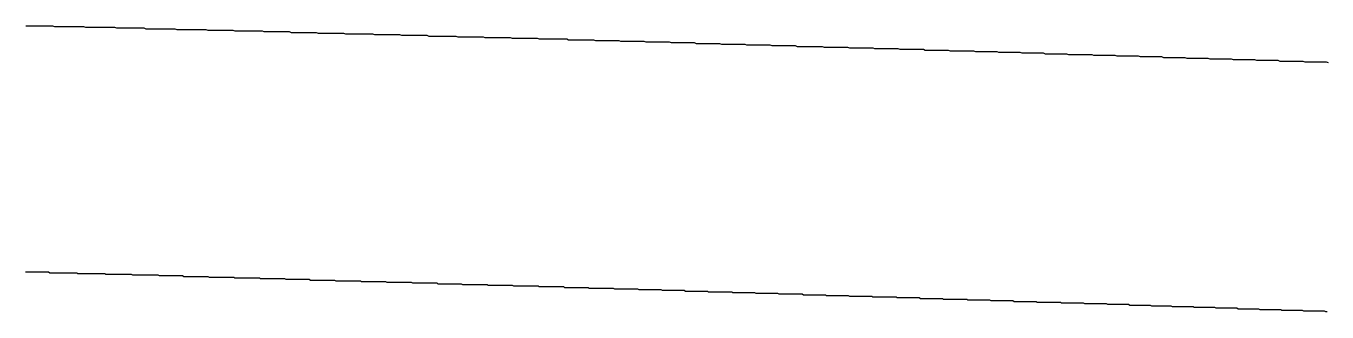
# Model space of a CAD drawing. Header units: millimetres. Extents: x 41 to 1041, y 1148 to 1248.
# Drawn here: x 229.88 to 247.61, y 1158.21 to 1162.1 of the extents above; entities that cross this region are included whole.
import ezdxf

# ---------------------------------------------------------------- set-up
doc = ezdxf.new("R2010")
doc.units = ezdxf.units.MM

msp = doc.modelspace()

# ---------------------------------------------------------------- linework, layer by layer
at = {"color": 3}
for points in [[(247.632, 1161.595, 0), (247.605, 1161.605, 0), (247.579, 1161.605, 0), (247.552, 1161.605, 0), (247.526, 1161.605, 0), (247.499, 1161.605, 0), (247.473, 1161.605, 0), (247.447, 1161.605, 0), (247.42, 1161.605, 0), (247.394, 1161.605, 0), (247.367, 1161.605, 0), (247.341, 1161.605, 0), (247.314, 1161.605, 0), (247.288, 1161.615, 0), (247.262, 1161.615, 0), (247.235, 1161.615, 0), (247.209, 1161.615, 0), (247.182, 1161.615, 0), (247.156, 1161.615, 0), (247.13, 1161.615, 0), (247.103, 1161.615, 0), (247.077, 1161.615, 0), (247.05, 1161.615, 0), (247.024, 1161.615, 0), (246.997, 1161.615, 0), (246.971, 1161.615, 0), (246.945, 1161.625, 0), (246.918, 1161.625, 0), (246.892, 1161.625, 0), (246.865, 1161.625, 0), (246.839, 1161.625, 0), (246.812, 1161.625, 0), (246.786, 1161.625, 0), (246.76, 1161.625, 0), (246.733, 1161.625, 0), (246.707, 1161.625, 0), (246.68, 1161.625, 0), (246.654, 1161.625, 0), (246.627, 1161.635, 0), (246.601, 1161.635, 0), (246.575, 1161.635, 0), (246.548, 1161.635, 0), (246.522, 1161.635, 0), (246.495, 1161.635, 0), (246.469, 1161.635, 0), (246.442, 1161.635, 0), (246.416, 1161.635, 0), (246.39, 1161.635, 0), (246.363, 1161.635, 0), (246.337, 1161.635, 0), (246.31, 1161.645, 0), (246.284, 1161.645, 0), (246.257, 1161.645, 0), (246.231, 1161.645, 0), (246.205, 1161.645, 0), (246.178, 1161.645, 0), (246.152, 1161.645, 0), (246.125, 1161.645, 0), (246.099, 1161.645, 0), (246.072, 1161.645, 0), (246.046, 1161.645, 0), (246.02, 1161.645, 0), (245.993, 1161.655, 0), (245.967, 1161.655, 0), (245.94, 1161.655, 0), (245.914, 1161.655, 0), (245.888, 1161.655, 0), (245.861, 1161.655, 0), (245.835, 1161.655, 0), (245.808, 1161.655, 0), (245.782, 1161.655, 0), (245.755, 1161.655, 0), (245.729, 1161.655, 0), (245.703, 1161.655, 0), (245.676, 1161.665, 0), (245.65, 1161.665, 0), (245.623, 1161.665, 0), (245.597, 1161.665, 0), (245.57, 1161.665, 0), (245.544, 1161.665, 0), (245.518, 1161.665, 0), (245.491, 1161.665, 0), (245.465, 1161.665, 0), (245.438, 1161.665, 0), (245.412, 1161.665, 0), (245.385, 1161.665, 0), (245.359, 1161.675, 0), (245.333, 1161.675, 0), (245.306, 1161.675, 0), (245.28, 1161.675, 0), (245.253, 1161.675, 0), (245.227, 1161.675, 0), (245.2, 1161.675, 0), (245.174, 1161.675, 0), (245.148, 1161.675, 0), (245.121, 1161.675, 0), (245.095, 1161.675, 0), (245.068, 1161.675, 0), (245.042, 1161.685, 0), (245.015, 1161.685, 0), (244.989, 1161.685, 0), (244.963, 1161.685, 0), (244.936, 1161.685, 0), (244.91, 1161.685, 0), (244.883, 1161.685, 0), (244.857, 1161.685, 0), (244.831, 1161.685, 0), (244.804, 1161.685, 0), (244.778, 1161.685, 0), (244.751, 1161.685, 0), (244.725, 1161.695, 0), (244.698, 1161.695, 0), (244.672, 1161.695, 0), (244.646, 1161.695, 0), (244.619, 1161.695, 0), (244.593, 1161.695, 0), (244.566, 1161.695, 0), (244.54, 1161.695, 0), (244.513, 1161.695, 0), (244.487, 1161.695, 0), (244.461, 1161.695, 0), (244.434, 1161.695, 0), (244.408, 1161.705, 0), (244.381, 1161.705, 0), (244.355, 1161.705, 0), (244.328, 1161.705, 0), (244.302, 1161.705, 0), (244.276, 1161.705, 0), (244.249, 1161.705, 0), (244.223, 1161.705, 0), (244.196, 1161.705, 0), (244.17, 1161.705, 0), (244.143, 1161.705, 0), (244.117, 1161.705, 0), (244.091, 1161.705, 0), (244.064, 1161.715, 0), (244.038, 1161.715, 0), (244.011, 1161.715, 0), (243.985, 1161.715, 0), (243.958, 1161.715, 0), (243.932, 1161.715, 0), (243.906, 1161.715, 0), (243.879, 1161.715, 0), (243.853, 1161.715, 0), (243.826, 1161.715, 0), (243.8, 1161.715, 0), (243.773, 1161.715, 0), (243.747, 1161.725, 0), (243.721, 1161.725, 0), (243.694, 1161.725, 0), (243.668, 1161.725, 0), (243.641, 1161.725, 0), (243.615, 1161.725, 0), (243.589, 1161.725, 0), (243.562, 1161.725, 0), (243.536, 1161.725, 0), (243.509, 1161.725, 0), (243.483, 1161.725, 0), (243.456, 1161.725, 0), (243.43, 1161.735, 0), (243.404, 1161.735, 0), (243.377, 1161.735, 0), (243.351, 1161.735, 0), (243.324, 1161.735, 0), (243.298, 1161.735, 0), (243.271, 1161.735, 0), (243.245, 1161.735, 0), (243.219, 1161.735, 0), (243.192, 1161.735, 0), (243.166, 1161.735, 0), (243.139, 1161.735, 0), (243.113, 1161.745, 0), (243.086, 1161.745, 0), (243.06, 1161.745, 0), (243.034, 1161.745, 0), (243.007, 1161.745, 0), (242.981, 1161.745, 0), (242.954, 1161.745, 0), (242.928, 1161.745, 0), (242.901, 1161.745, 0), (242.875, 1161.745, 0), (242.849, 1161.745, 0), (242.822, 1161.745, 0), (242.796, 1161.755, 0), (242.769, 1161.755, 0), (242.743, 1161.755, 0), (242.716, 1161.755, 0), (242.69, 1161.755, 0), (242.664, 1161.755, 0), (242.637, 1161.755, 0), (242.611, 1161.755, 0), (242.584, 1161.755, 0), (242.558, 1161.755, 0), (242.531, 1161.755, 0), (242.505, 1161.755, 0), (242.479, 1161.755, 0), (242.452, 1161.765, 0), (242.426, 1161.765, 0), (242.399, 1161.765, 0), (242.373, 1161.765, 0), (242.346, 1161.765, 0), (242.32, 1161.765, 0), (242.294, 1161.765, 0), (242.267, 1161.765, 0), (242.241, 1161.765, 0), (242.214, 1161.765, 0), (242.188, 1161.765, 0), (242.162, 1161.765, 0), (242.135, 1161.765, 0), (242.109, 1161.775, 0), (242.082, 1161.775, 0), (242.056, 1161.775, 0), (242.029, 1161.775, 0), (242.003, 1161.775, 0), (241.977, 1161.775, 0), (241.95, 1161.775, 0), (241.924, 1161.775, 0), (241.897, 1161.775, 0), (241.871, 1161.775, 0), (241.844, 1161.775, 0), (241.818, 1161.775, 0), (241.792, 1161.775, 0), (241.765, 1161.785, 0), (241.739, 1161.785, 0), (241.712, 1161.785, 0), (241.686, 1161.785, 0), (241.659, 1161.785, 0), (241.633, 1161.785, 0), (241.607, 1161.785, 0), (241.58, 1161.785, 0), (241.554, 1161.785, 0), (241.527, 1161.785, 0), (241.501, 1161.785, 0), (241.474, 1161.785, 0), (241.448, 1161.785, 0), (241.422, 1161.795, 0), (241.395, 1161.795, 0), (241.369, 1161.795, 0), (241.342, 1161.795, 0), (241.316, 1161.795, 0), (241.289, 1161.795, 0), (241.263, 1161.795, 0), (241.237, 1161.795, 0), (241.21, 1161.795, 0), (241.184, 1161.795, 0), (241.157, 1161.795, 0), (241.131, 1161.795, 0), (241.104, 1161.795, 0), (241.078, 1161.805, 0), (241.052, 1161.805, 0), (241.025, 1161.805, 0), (240.999, 1161.805, 0), (240.972, 1161.805, 0), (240.946, 1161.805, 0), (240.919, 1161.805, 0), (240.893, 1161.805, 0), (240.867, 1161.805, 0), (240.84, 1161.805, 0), (240.814, 1161.805, 0), (240.787, 1161.805, 0), (240.761, 1161.805, 0), (240.734, 1161.815, 0), (240.708, 1161.815, 0), (240.682, 1161.815, 0), (240.655, 1161.815, 0), (240.629, 1161.815, 0), (240.602, 1161.815, 0), (240.576, 1161.815, 0), (240.549, 1161.815, 0), (240.523, 1161.815, 0), (240.497, 1161.815, 0), (240.47, 1161.815, 0), (240.444, 1161.815, 0), (240.417, 1161.815, 0), (240.391, 1161.815, 0), (240.364, 1161.825, 0), (240.338, 1161.825, 0), (240.312, 1161.825, 0), (240.285, 1161.825, 0), (240.259, 1161.825, 0), (240.232, 1161.825, 0), (240.206, 1161.825, 0), (240.179, 1161.825, 0), (240.153, 1161.825, 0), (240.127, 1161.825, 0), (240.1, 1161.825, 0), (240.074, 1161.825, 0), (240.047, 1161.825, 0), (240.021, 1161.835, 0), (239.994, 1161.835, 0), (239.968, 1161.835, 0), (239.942, 1161.835, 0), (239.915, 1161.835, 0), (239.889, 1161.835, 0), (239.862, 1161.835, 0), (239.836, 1161.835, 0), (239.809, 1161.835, 0), (239.783, 1161.835, 0), (239.757, 1161.835, 0), (239.73, 1161.835, 0), (239.704, 1161.835, 0), (239.677, 1161.845, 0), (239.651, 1161.845, 0), (239.625, 1161.845, 0), (239.598, 1161.845, 0), (239.572, 1161.845, 0), (239.545, 1161.845, 0), (239.519, 1161.845, 0), (239.492, 1161.845, 0), (239.466, 1161.845, 0), (239.44, 1161.845, 0), (239.413, 1161.845, 0), (239.387, 1161.845, 0), (239.36, 1161.845, 0), (239.334, 1161.855, 0), (239.307, 1161.855, 0), (239.281, 1161.855, 0), (239.255, 1161.855, 0), (239.228, 1161.855, 0), (239.202, 1161.855, 0), (239.175, 1161.855, 0), (239.149, 1161.855, 0), (239.122, 1161.855, 0), (239.096, 1161.855, 0), (239.07, 1161.855, 0), (239.043, 1161.855, 0), (239.017, 1161.855, 0), (238.99, 1161.865, 0), (238.964, 1161.865, 0), (238.937, 1161.865, 0), (238.911, 1161.865, 0), (238.885, 1161.865, 0), (238.858, 1161.865, 0), (238.832, 1161.865, 0), (238.805, 1161.865, 0), (238.779, 1161.865, 0), (238.752, 1161.865, 0), (238.726, 1161.865, 0), (238.7, 1161.865, 0), (238.673, 1161.865, 0), (238.647, 1161.875, 0), (238.62, 1161.875, 0), (238.594, 1161.875, 0), (238.567, 1161.875, 0), (238.541, 1161.875, 0), (238.515, 1161.875, 0), (238.488, 1161.875, 0), (238.462, 1161.875, 0), (238.435, 1161.875, 0), (238.409, 1161.875, 0), (238.382, 1161.875, 0), (238.356, 1161.875, 0), (238.33, 1161.875, 0), (238.303, 1161.885, 0), (238.277, 1161.885, 0), (238.25, 1161.885, 0), (238.224, 1161.885, 0), (238.197, 1161.885, 0), (238.171, 1161.885, 0), (238.145, 1161.885, 0), (238.118, 1161.885, 0), (238.092, 1161.885, 0), (238.065, 1161.885, 0), (238.039, 1161.885, 0), (238.012, 1161.885, 0), (237.986, 1161.885, 0), (237.96, 1161.895, 0), (237.933, 1161.895, 0), (237.907, 1161.895, 0), (237.88, 1161.895, 0), (237.854, 1161.895, 0), (237.827, 1161.895, 0), (237.801, 1161.895, 0), (237.775, 1161.895, 0), (237.748, 1161.895, 0), (237.722, 1161.895, 0), (237.695, 1161.895, 0), (237.669, 1161.895, 0), (237.642, 1161.895, 0), (237.616, 1161.905, 0), (237.59, 1161.905, 0), (237.563, 1161.905, 0), (237.537, 1161.905, 0), (237.51, 1161.905, 0), (237.484, 1161.905, 0), (237.457, 1161.905, 0), (237.431, 1161.905, 0), (237.405, 1161.905, 0), (237.378, 1161.905, 0), (237.352, 1161.905, 0), (237.325, 1161.905, 0), (237.299, 1161.905, 0), (237.272, 1161.905, 0), (237.246, 1161.915, 0), (237.22, 1161.915, 0), (237.193, 1161.915, 0), (237.167, 1161.915, 0), (237.14, 1161.915, 0), (237.114, 1161.915, 0), (237.087, 1161.915, 0), (237.061, 1161.915, 0), (237.035, 1161.915, 0), (237.008, 1161.915, 0), (236.982, 1161.915, 0), (236.955, 1161.915, 0), (236.929, 1161.915, 0), (236.902, 1161.915, 0), (236.876, 1161.915, 0), (236.85, 1161.925, 0), (236.823, 1161.925, 0), (236.797, 1161.925, 0), (236.77, 1161.925, 0), (236.744, 1161.925, 0), (236.717, 1161.925, 0), (236.691, 1161.925, 0), (236.665, 1161.925, 0), (236.638, 1161.925, 0), (236.612, 1161.925, 0), (236.585, 1161.925, 0), (236.559, 1161.925, 0), (236.532, 1161.925, 0), (236.506, 1161.925, 0), (236.48, 1161.935, 0), (236.453, 1161.935, 0), (236.427, 1161.935, 0), (236.4, 1161.935, 0), (236.374, 1161.935, 0), (236.347, 1161.935, 0), (236.321, 1161.935, 0), (236.295, 1161.935, 0), (236.268, 1161.935, 0), (236.242, 1161.935, 0), (236.215, 1161.935, 0), (236.189, 1161.935, 0), (236.162, 1161.935, 0), (236.136, 1161.935, 0), (236.11, 1161.945, 0), (236.083, 1161.945, 0), (236.057, 1161.945, 0), (236.03, 1161.945, 0), (236.004, 1161.945, 0), (235.977, 1161.945, 0), (235.951, 1161.945, 0), (235.925, 1161.945, 0), (235.898, 1161.945, 0), (235.872, 1161.945, 0), (235.845, 1161.945, 0), (235.819, 1161.945, 0), (235.792, 1161.945, 0), (235.766, 1161.945, 0), (235.74, 1161.955, 0), (235.713, 1161.955, 0), (235.687, 1161.955, 0), (235.66, 1161.955, 0), (235.634, 1161.955, 0), (235.607, 1161.955, 0), (235.581, 1161.955, 0), (235.555, 1161.955, 0), (235.528, 1161.955, 0), (235.502, 1161.955, 0), (235.475, 1161.955, 0), (235.449, 1161.955, 0), (235.422, 1161.955, 0), (235.396, 1161.955, 0), (235.37, 1161.955, 0), (235.343, 1161.965, 0), (235.317, 1161.965, 0), (235.29, 1161.965, 0), (235.264, 1161.965, 0), (235.237, 1161.965, 0), (235.211, 1161.965, 0), (235.185, 1161.965, 0), (235.158, 1161.965, 0), (235.132, 1161.965, 0), (235.105, 1161.965, 0), (235.079, 1161.965, 0), (235.052, 1161.965, 0), (235.026, 1161.965, 0), (235, 1161.965, 0), (234.973, 1161.975, 0), (234.947, 1161.975, 0), (234.92, 1161.975, 0), (234.894, 1161.975, 0), (234.867, 1161.975, 0), (234.841, 1161.975, 0), (234.815, 1161.975, 0), (234.788, 1161.975, 0), (234.762, 1161.975, 0), (234.735, 1161.975, 0), (234.709, 1161.975, 0), (234.682, 1161.975, 0), (234.656, 1161.975, 0), (234.63, 1161.975, 0), (234.603, 1161.985, 0), (234.577, 1161.985, 0), (234.55, 1161.985, 0), (234.524, 1161.985, 0), (234.497, 1161.985, 0), (234.471, 1161.985, 0), (234.445, 1161.985, 0), (234.418, 1161.985, 0), (234.392, 1161.985, 0), (234.365, 1161.985, 0), (234.339, 1161.985, 0), (234.312, 1161.985, 0), (234.286, 1161.985, 0), (234.26, 1161.985, 0), (234.233, 1161.985, 0), (234.207, 1161.995, 0), (234.18, 1161.995, 0), (234.154, 1161.995, 0), (234.127, 1161.995, 0), (234.101, 1161.995, 0), (234.075, 1161.995, 0), (234.048, 1161.995, 0), (234.022, 1161.995, 0), (233.995, 1161.995, 0), (233.969, 1161.995, 0), (233.942, 1161.995, 0), (233.916, 1161.995, 0), (233.89, 1161.995, 0), (233.863, 1161.995, 0), (233.837, 1162.005, 0), (233.81, 1162.005, 0), (233.784, 1162.005, 0), (233.757, 1162.005, 0), (233.731, 1162.005, 0), (233.705, 1162.005, 0), (233.678, 1162.005, 0), (233.652, 1162.005, 0), (233.625, 1162.005, 0), (233.599, 1162.005, 0), (233.572, 1162.005, 0), (233.546, 1162.005, 0), (233.52, 1162.005, 0), (233.493, 1162.005, 0), (233.467, 1162.015, 0), (233.44, 1162.015, 0), (233.414, 1162.015, 0), (233.387, 1162.015, 0), (233.361, 1162.015, 0), (233.335, 1162.015, 0), (233.308, 1162.015, 0), (233.282, 1162.015, 0), (233.255, 1162.015, 0), (233.229, 1162.015, 0), (233.202, 1162.015, 0), (233.176, 1162.015, 0), (233.15, 1162.015, 0), (233.123, 1162.015, 0), (233.097, 1162.025, 0), (233.07, 1162.025, 0), (233.044, 1162.025, 0), (233.017, 1162.025, 0), (232.991, 1162.025, 0), (232.965, 1162.025, 0), (232.938, 1162.025, 0), (232.912, 1162.025, 0), (232.885, 1162.025, 0), (232.859, 1162.025, 0), (232.832, 1162.025, 0), (232.806, 1162.025, 0), (232.78, 1162.025, 0), (232.753, 1162.025, 0), (232.727, 1162.025, 0), (232.7, 1162.035, 0), (232.674, 1162.035, 0), (232.647, 1162.035, 0), (232.621, 1162.035, 0), (232.595, 1162.035, 0), (232.568, 1162.035, 0), (232.542, 1162.035, 0), (232.515, 1162.035, 0), (232.489, 1162.035, 0), (232.462, 1162.035, 0), (232.436, 1162.035, 0), (232.41, 1162.035, 0), (232.383, 1162.035, 0), (232.357, 1162.035, 0), (232.33, 1162.045, 0), (232.304, 1162.045, 0), (232.277, 1162.045, 0), (232.251, 1162.045, 0), (232.225, 1162.045, 0), (232.198, 1162.045, 0), (232.172, 1162.045, 0), (232.145, 1162.045, 0), (232.119, 1162.045, 0), (232.092, 1162.045, 0), (232.066, 1162.045, 0), (232.04, 1162.045, 0), (232.013, 1162.045, 0), (231.987, 1162.045, 0), (231.96, 1162.045, 0), (231.934, 1162.045, 0), (231.907, 1162.055, 0), (231.881, 1162.055, 0), (231.855, 1162.055, 0), (231.828, 1162.055, 0), (231.802, 1162.055, 0), (231.775, 1162.055, 0), (231.749, 1162.055, 0), (231.722, 1162.055, 0), (231.696, 1162.055, 0), (231.669, 1162.055, 0), (231.643, 1162.055, 0), (231.617, 1162.055, 0), (231.59, 1162.055, 0), (231.564, 1162.055, 0), (231.537, 1162.055, 0), (231.511, 1162.055, 0), (231.484, 1162.065, 0), (231.458, 1162.065, 0), (231.432, 1162.065, 0), (231.405, 1162.065, 0), (231.379, 1162.065, 0), (231.352, 1162.065, 0), (231.326, 1162.065, 0), (231.299, 1162.065, 0), (231.273, 1162.065, 0), (231.247, 1162.065, 0), (231.22, 1162.065, 0), (231.194, 1162.065, 0), (231.167, 1162.065, 0), (231.141, 1162.065, 0), (231.114, 1162.065, 0), (231.088, 1162.075, 0), (231.062, 1162.075, 0), (231.035, 1162.075, 0), (231.009, 1162.075, 0), (230.982, 1162.075, 0), (230.956, 1162.075, 0), (230.929, 1162.075, 0), (230.903, 1162.075, 0), (230.877, 1162.075, 0), (230.85, 1162.075, 0), (230.824, 1162.075, 0), (230.797, 1162.075, 0), (230.771, 1162.075, 0), (230.744, 1162.075, 0), (230.718, 1162.075, 0), (230.692, 1162.075, 0), (230.665, 1162.085, 0), (230.639, 1162.085, 0), (230.612, 1162.085, 0), (230.586, 1162.085, 0), (230.559, 1162.085, 0), (230.533, 1162.085, 0), (230.507, 1162.085, 0), (230.48, 1162.085, 0), (230.454, 1162.085, 0), (230.427, 1162.085, 0), (230.401, 1162.085, 0), (230.374, 1162.085, 0), (230.348, 1162.085, 0), (230.322, 1162.085, 0), (230.295, 1162.085, 0), (230.269, 1162.085, 0), (230.242, 1162.095, 0), (230.216, 1162.095, 0), (230.189, 1162.095, 0), (230.163, 1162.095, 0), (230.137, 1162.095, 0), (230.11, 1162.095, 0), (230.084, 1162.095, 0), (230.057, 1162.095, 0), (230.031, 1162.095, 0), (230.004, 1162.095, 0), (229.978, 1162.095, 0), (229.952, 1162.095, 0), (229.925, 1162.095, 0), (229.899, 1162.095, 0), (229.872, 1162.095, 0)], [(247.611, 1158.205, 0), (247.594, 1158.205, 0), (247.578, 1158.215, 0), (247.561, 1158.215, 0), (247.544, 1158.215, 0), (247.528, 1158.215, 0), (247.511, 1158.215, 0), (247.495, 1158.215, 0), (247.478, 1158.215, 0), (247.461, 1158.215, 0), (247.445, 1158.215, 0), (247.428, 1158.215, 0), (247.412, 1158.215, 0), (247.395, 1158.215, 0), (247.378, 1158.215, 0), (247.362, 1158.215, 0), (247.345, 1158.215, 0), (247.329, 1158.215, 0), (247.312, 1158.215, 0), (247.296, 1158.215, 0), (247.279, 1158.225, 0), (247.262, 1158.225, 0), (247.246, 1158.225, 0), (247.229, 1158.225, 0), (247.213, 1158.225, 0), (247.196, 1158.225, 0), (247.179, 1158.225, 0), (247.163, 1158.225, 0), (247.146, 1158.225, 0), (247.13, 1158.225, 0), (247.113, 1158.225, 0), (247.096, 1158.225, 0), (247.08, 1158.225, 0), (247.063, 1158.225, 0), (247.047, 1158.225, 0), (247.03, 1158.225, 0), (247.013, 1158.225, 0), (246.997, 1158.225, 0), (246.98, 1158.235, 0), (246.964, 1158.235, 0), (246.947, 1158.235, 0), (246.93, 1158.235, 0), (246.914, 1158.235, 0), (246.897, 1158.235, 0), (246.881, 1158.235, 0), (246.864, 1158.235, 0), (246.847, 1158.235, 0), (246.831, 1158.235, 0), (246.814, 1158.235, 0), (246.798, 1158.235, 0), (246.781, 1158.235, 0), (246.764, 1158.235, 0), (246.748, 1158.235, 0), (246.731, 1158.235, 0), (246.715, 1158.235, 0), (246.698, 1158.235, 0), (246.681, 1158.245, 0), (246.665, 1158.245, 0), (246.648, 1158.245, 0), (246.632, 1158.245, 0), (246.615, 1158.245, 0), (246.599, 1158.245, 0), (246.582, 1158.245, 0), (246.565, 1158.245, 0), (246.549, 1158.245, 0), (246.532, 1158.245, 0), (246.516, 1158.245, 0), (246.499, 1158.245, 0), (246.482, 1158.245, 0), (246.466, 1158.245, 0), (246.449, 1158.245, 0), (246.433, 1158.245, 0), (246.416, 1158.245, 0), (246.399, 1158.245, 0), (246.383, 1158.255, 0), (246.366, 1158.255, 0), (246.35, 1158.255, 0), (246.333, 1158.255, 0), (246.316, 1158.255, 0), (246.3, 1158.255, 0), (246.283, 1158.255, 0), (246.267, 1158.255, 0), (246.25, 1158.255, 0), (246.233, 1158.255, 0), (246.217, 1158.255, 0), (246.2, 1158.255, 0), (246.184, 1158.255, 0), (246.167, 1158.255, 0), (246.15, 1158.255, 0), (246.134, 1158.255, 0), (246.117, 1158.255, 0), (246.101, 1158.255, 0), (246.084, 1158.265, 0), (246.067, 1158.265, 0), (246.051, 1158.265, 0), (246.034, 1158.265, 0), (246.018, 1158.265, 0), (246.001, 1158.265, 0), (245.985, 1158.265, 0), (245.968, 1158.265, 0), (245.951, 1158.265, 0), (245.935, 1158.265, 0), (245.918, 1158.265, 0), (245.902, 1158.265, 0), (245.885, 1158.265, 0), (245.868, 1158.265, 0), (245.852, 1158.265, 0), (245.835, 1158.265, 0), (245.819, 1158.265, 0), (245.802, 1158.265, 0), (245.785, 1158.275, 0), (245.769, 1158.275, 0), (245.752, 1158.275, 0), (245.736, 1158.275, 0), (245.719, 1158.275, 0), (245.702, 1158.275, 0), (245.686, 1158.275, 0), (245.669, 1158.275, 0), (245.653, 1158.275, 0), (245.636, 1158.275, 0), (245.619, 1158.275, 0), (245.603, 1158.275, 0), (245.586, 1158.275, 0), (245.57, 1158.275, 0), (245.553, 1158.275, 0), (245.536, 1158.275, 0), (245.52, 1158.275, 0), (245.503, 1158.275, 0), (245.487, 1158.285, 0), (245.47, 1158.285, 0), (245.453, 1158.285, 0), (245.437, 1158.285, 0), (245.42, 1158.285, 0), (245.404, 1158.285, 0), (245.387, 1158.285, 0), (245.37, 1158.285, 0), (245.354, 1158.285, 0), (245.337, 1158.285, 0), (245.321, 1158.285, 0), (245.304, 1158.285, 0), (245.288, 1158.285, 0), (245.271, 1158.285, 0), (245.254, 1158.285, 0), (245.238, 1158.285, 0), (245.221, 1158.285, 0), (245.205, 1158.295, 0), (245.188, 1158.295, 0), (245.171, 1158.295, 0), (245.155, 1158.295, 0), (245.138, 1158.295, 0), (245.122, 1158.295, 0), (245.105, 1158.295, 0), (245.088, 1158.295, 0), (245.072, 1158.295, 0), (245.055, 1158.295, 0), (245.039, 1158.295, 0), (245.022, 1158.295, 0), (245.005, 1158.295, 0), (244.989, 1158.295, 0), (244.972, 1158.295, 0), (244.956, 1158.295, 0), (244.939, 1158.295, 0), (244.922, 1158.295, 0), (244.906, 1158.305, 0), (244.889, 1158.305, 0), (244.873, 1158.305, 0), (244.856, 1158.305, 0), (244.839, 1158.305, 0), (244.823, 1158.305, 0), (244.806, 1158.305, 0), (244.79, 1158.305, 0), (244.773, 1158.305, 0), (244.756, 1158.305, 0), (244.74, 1158.305, 0), (244.723, 1158.305, 0), (244.707, 1158.305, 0), (244.69, 1158.305, 0), (244.674, 1158.305, 0), (244.657, 1158.305, 0), (244.64, 1158.305, 0), (244.624, 1158.305, 0), (244.607, 1158.315, 0), (244.591, 1158.315, 0), (244.574, 1158.315, 0), (244.557, 1158.315, 0), (244.541, 1158.315, 0), (244.524, 1158.315, 0), (244.508, 1158.315, 0), (244.491, 1158.315, 0), (244.474, 1158.315, 0), (244.458, 1158.315, 0), (244.441, 1158.315, 0), (244.425, 1158.315, 0), (244.408, 1158.315, 0), (244.391, 1158.315, 0), (244.375, 1158.315, 0), (244.358, 1158.315, 0), (244.342, 1158.315, 0), (244.325, 1158.315, 0), (244.308, 1158.315, 0), (244.292, 1158.325, 0), (244.275, 1158.325, 0), (244.259, 1158.325, 0), (244.242, 1158.325, 0), (244.225, 1158.325, 0), (244.209, 1158.325, 0), (244.192, 1158.325, 0), (244.176, 1158.325, 0), (244.159, 1158.325, 0), (244.142, 1158.325, 0), (244.126, 1158.325, 0), (244.109, 1158.325, 0), (244.093, 1158.325, 0), (244.076, 1158.325, 0), (244.059, 1158.325, 0), (244.043, 1158.325, 0), (244.026, 1158.325, 0), (244.01, 1158.325, 0), (243.993, 1158.325, 0), (243.976, 1158.335, 0), (243.96, 1158.335, 0), (243.943, 1158.335, 0), (243.927, 1158.335, 0), (243.91, 1158.335, 0), (243.894, 1158.335, 0), (243.877, 1158.335, 0), (243.86, 1158.335, 0), (243.844, 1158.335, 0), (243.827, 1158.335, 0), (243.811, 1158.335, 0), (243.794, 1158.335, 0), (243.777, 1158.335, 0), (243.761, 1158.335, 0), (243.744, 1158.335, 0), (243.728, 1158.335, 0), (243.711, 1158.335, 0), (243.694, 1158.335, 0), (243.678, 1158.335, 0), (243.661, 1158.335, 0), (243.645, 1158.345, 0), (243.628, 1158.345, 0), (243.611, 1158.345, 0), (243.595, 1158.345, 0), (243.578, 1158.345, 0), (243.562, 1158.345, 0), (243.545, 1158.345, 0), (243.528, 1158.345, 0), (243.512, 1158.345, 0), (243.495, 1158.345, 0), (243.479, 1158.345, 0), (243.462, 1158.345, 0), (243.445, 1158.345, 0), (243.429, 1158.345, 0), (243.412, 1158.345, 0), (243.396, 1158.345, 0), (243.379, 1158.345, 0), (243.362, 1158.345, 0), (243.346, 1158.345, 0), (243.329, 1158.355, 0), (243.313, 1158.355, 0), (243.296, 1158.355, 0), (243.279, 1158.355, 0), (243.263, 1158.355, 0), (243.246, 1158.355, 0), (243.23, 1158.355, 0), (243.213, 1158.355, 0), (243.196, 1158.355, 0), (243.18, 1158.355, 0), (243.163, 1158.355, 0), (243.147, 1158.355, 0), (243.13, 1158.355, 0), (243.113, 1158.355, 0), (243.097, 1158.355, 0), (243.08, 1158.355, 0), (243.064, 1158.355, 0), (243.047, 1158.355, 0), (243.031, 1158.355, 0), (243.014, 1158.365, 0), (242.997, 1158.365, 0), (242.981, 1158.365, 0), (242.964, 1158.365, 0), (242.948, 1158.365, 0), (242.931, 1158.365, 0), (242.914, 1158.365, 0), (242.898, 1158.365, 0), (242.881, 1158.365, 0), (242.865, 1158.365, 0), (242.848, 1158.365, 0), (242.831, 1158.365, 0), (242.815, 1158.365, 0), (242.798, 1158.365, 0), (242.782, 1158.365, 0), (242.765, 1158.365, 0), (242.748, 1158.365, 0), (242.732, 1158.365, 0), (242.715, 1158.365, 0), (242.699, 1158.375, 0), (242.682, 1158.375, 0), (242.665, 1158.375, 0), (242.649, 1158.375, 0), (242.632, 1158.375, 0), (242.616, 1158.375, 0), (242.599, 1158.375, 0), (242.582, 1158.375, 0), (242.566, 1158.375, 0), (242.549, 1158.375, 0), (242.533, 1158.375, 0), (242.516, 1158.375, 0), (242.499, 1158.375, 0), (242.483, 1158.375, 0), (242.466, 1158.375, 0), (242.45, 1158.375, 0), (242.433, 1158.375, 0), (242.416, 1158.375, 0), (242.4, 1158.375, 0), (242.383, 1158.375, 0), (242.367, 1158.385, 0), (242.35, 1158.385, 0), (242.333, 1158.385, 0), (242.317, 1158.385, 0), (242.3, 1158.385, 0), (242.284, 1158.385, 0), (242.267, 1158.385, 0), (242.25, 1158.385, 0), (242.234, 1158.385, 0), (242.217, 1158.385, 0), (242.201, 1158.385, 0), (242.184, 1158.385, 0), (242.168, 1158.385, 0), (242.151, 1158.385, 0), (242.134, 1158.385, 0), (242.118, 1158.385, 0), (242.101, 1158.385, 0), (242.085, 1158.385, 0), (242.068, 1158.385, 0), (242.051, 1158.395, 0), (242.035, 1158.395, 0), (242.018, 1158.395, 0), (242.002, 1158.395, 0), (241.985, 1158.395, 0), (241.968, 1158.395, 0), (241.952, 1158.395, 0), (241.935, 1158.395, 0), (241.919, 1158.395, 0), (241.902, 1158.395, 0), (241.885, 1158.395, 0), (241.869, 1158.395, 0), (241.852, 1158.395, 0), (241.836, 1158.395, 0), (241.819, 1158.395, 0), (241.802, 1158.395, 0), (241.786, 1158.395, 0), (241.769, 1158.395, 0), (241.753, 1158.395, 0), (241.736, 1158.405, 0), (241.719, 1158.405, 0), (241.703, 1158.405, 0), (241.686, 1158.405, 0), (241.67, 1158.405, 0), (241.653, 1158.405, 0), (241.636, 1158.405, 0), (241.62, 1158.405, 0), (241.603, 1158.405, 0), (241.587, 1158.405, 0), (241.57, 1158.405, 0), (241.553, 1158.405, 0), (241.537, 1158.405, 0), (241.52, 1158.405, 0), (241.504, 1158.405, 0), (241.487, 1158.405, 0), (241.47, 1158.405, 0), (241.454, 1158.405, 0), (241.437, 1158.405, 0), (241.421, 1158.405, 0), (241.404, 1158.415, 0), (241.387, 1158.415, 0), (241.371, 1158.415, 0), (241.354, 1158.415, 0), (241.338, 1158.415, 0), (241.321, 1158.415, 0), (241.305, 1158.415, 0), (241.288, 1158.415, 0), (241.271, 1158.415, 0), (241.255, 1158.415, 0), (241.238, 1158.415, 0), (241.222, 1158.415, 0), (241.205, 1158.415, 0), (241.188, 1158.415, 0), (241.172, 1158.415, 0), (241.155, 1158.415, 0), (241.139, 1158.415, 0), (241.122, 1158.415, 0), (241.105, 1158.415, 0), (241.089, 1158.425, 0), (241.072, 1158.425, 0), (241.056, 1158.425, 0), (241.039, 1158.425, 0), (241.022, 1158.425, 0), (241.006, 1158.425, 0), (240.989, 1158.425, 0), (240.973, 1158.425, 0), (240.956, 1158.425, 0), (240.939, 1158.425, 0), (240.923, 1158.425, 0), (240.906, 1158.425, 0), (240.89, 1158.425, 0), (240.873, 1158.425, 0), (240.856, 1158.425, 0), (240.84, 1158.425, 0), (240.823, 1158.425, 0), (240.807, 1158.425, 0), (240.79, 1158.425, 0), (240.773, 1158.435, 0), (240.757, 1158.435, 0), (240.74, 1158.435, 0), (240.724, 1158.435, 0), (240.707, 1158.435, 0), (240.69, 1158.435, 0), (240.674, 1158.435, 0), (240.657, 1158.435, 0), (240.641, 1158.435, 0), (240.624, 1158.435, 0), (240.607, 1158.435, 0), (240.591, 1158.435, 0), (240.574, 1158.435, 0), (240.558, 1158.435, 0), (240.541, 1158.435, 0), (240.524, 1158.435, 0), (240.508, 1158.435, 0), (240.491, 1158.435, 0), (240.475, 1158.435, 0), (240.458, 1158.445, 0), (240.442, 1158.445, 0), (240.425, 1158.445, 0), (240.408, 1158.445, 0), (240.392, 1158.445, 0), (240.375, 1158.445, 0), (240.359, 1158.445, 0), (240.342, 1158.445, 0), (240.325, 1158.445, 0), (240.309, 1158.445, 0), (240.292, 1158.445, 0), (240.276, 1158.445, 0), (240.259, 1158.445, 0), (240.242, 1158.445, 0), (240.226, 1158.445, 0), (240.209, 1158.445, 0), (240.193, 1158.445, 0), (240.176, 1158.445, 0), (240.159, 1158.445, 0), (240.143, 1158.445, 0), (240.126, 1158.455, 0), (240.11, 1158.455, 0), (240.093, 1158.455, 0), (240.076, 1158.455, 0), (240.06, 1158.455, 0), (240.043, 1158.455, 0), (240.027, 1158.455, 0), (240.01, 1158.455, 0), (239.993, 1158.455, 0), (239.977, 1158.455, 0), (239.96, 1158.455, 0), (239.944, 1158.455, 0), (239.927, 1158.455, 0), (239.91, 1158.455, 0), (239.894, 1158.455, 0), (239.877, 1158.455, 0), (239.861, 1158.455, 0), (239.844, 1158.455, 0), (239.827, 1158.455, 0), (239.811, 1158.465, 0), (239.794, 1158.465, 0), (239.778, 1158.465, 0), (239.761, 1158.465, 0), (239.744, 1158.465, 0), (239.728, 1158.465, 0), (239.711, 1158.465, 0), (239.695, 1158.465, 0), (239.678, 1158.465, 0), (239.661, 1158.465, 0), (239.645, 1158.465, 0), (239.628, 1158.465, 0), (239.612, 1158.465, 0), (239.595, 1158.465, 0), (239.579, 1158.465, 0), (239.562, 1158.465, 0), (239.545, 1158.465, 0), (239.529, 1158.465, 0), (239.512, 1158.465, 0), (239.496, 1158.475, 0), (239.479, 1158.475, 0), (239.462, 1158.475, 0), (239.446, 1158.475, 0), (239.429, 1158.475, 0), (239.413, 1158.475, 0), (239.396, 1158.475, 0), (239.379, 1158.475, 0), (239.363, 1158.475, 0), (239.346, 1158.475, 0), (239.33, 1158.475, 0), (239.313, 1158.475, 0), (239.296, 1158.475, 0), (239.28, 1158.475, 0), (239.263, 1158.475, 0), (239.247, 1158.475, 0), (239.23, 1158.475, 0), (239.213, 1158.475, 0), (239.197, 1158.475, 0), (239.18, 1158.475, 0), (239.164, 1158.485, 0), (239.147, 1158.485, 0), (239.13, 1158.485, 0), (239.114, 1158.485, 0), (239.097, 1158.485, 0), (239.081, 1158.485, 0), (239.064, 1158.485, 0), (239.047, 1158.485, 0), (239.031, 1158.485, 0), (239.014, 1158.485, 0), (238.998, 1158.485, 0), (238.981, 1158.485, 0), (238.964, 1158.485, 0), (238.948, 1158.485, 0), (238.931, 1158.485, 0), (238.915, 1158.485, 0), (238.898, 1158.485, 0), (238.881, 1158.485, 0), (238.865, 1158.485, 0), (238.848, 1158.495, 0), (238.832, 1158.495, 0), (238.815, 1158.495, 0), (238.798, 1158.495, 0), (238.782, 1158.495, 0), (238.765, 1158.495, 0), (238.749, 1158.495, 0), (238.732, 1158.495, 0), (238.716, 1158.495, 0), (238.699, 1158.495, 0), (238.682, 1158.495, 0), (238.666, 1158.495, 0), (238.649, 1158.495, 0), (238.633, 1158.495, 0), (238.616, 1158.495, 0), (238.599, 1158.495, 0), (238.583, 1158.495, 0), (238.566, 1158.495, 0), (238.55, 1158.495, 0), (238.533, 1158.505, 0), (238.516, 1158.505, 0), (238.5, 1158.505, 0), (238.483, 1158.505, 0), (238.467, 1158.505, 0), (238.45, 1158.505, 0), (238.433, 1158.505, 0), (238.417, 1158.505, 0), (238.4, 1158.505, 0), (238.384, 1158.505, 0), (238.367, 1158.505, 0), (238.35, 1158.505, 0), (238.334, 1158.505, 0), (238.317, 1158.505, 0), (238.301, 1158.505, 0), (238.284, 1158.505, 0), (238.267, 1158.505, 0), (238.251, 1158.505, 0), (238.234, 1158.505, 0), (238.218, 1158.515, 0), (238.201, 1158.515, 0), (238.184, 1158.515, 0), (238.168, 1158.515, 0), (238.151, 1158.515, 0), (238.135, 1158.515, 0), (238.118, 1158.515, 0), (238.101, 1158.515, 0), (238.085, 1158.515, 0), (238.068, 1158.515, 0), (238.052, 1158.515, 0), (238.035, 1158.515, 0), (238.018, 1158.515, 0), (238.002, 1158.515, 0), (237.985, 1158.515, 0), (237.969, 1158.515, 0), (237.952, 1158.515, 0), (237.935, 1158.515, 0), (237.919, 1158.515, 0), (237.902, 1158.515, 0), (237.886, 1158.525, 0), (237.869, 1158.525, 0), (237.853, 1158.525, 0), (237.836, 1158.525, 0), (237.819, 1158.525, 0), (237.803, 1158.525, 0), (237.786, 1158.525, 0), (237.77, 1158.525, 0), (237.753, 1158.525, 0), (237.736, 1158.525, 0), (237.72, 1158.525, 0), (237.703, 1158.525, 0), (237.687, 1158.525, 0), (237.67, 1158.525, 0), (237.653, 1158.525, 0), (237.637, 1158.525, 0), (237.62, 1158.525, 0), (237.604, 1158.525, 0), (237.587, 1158.525, 0), (237.57, 1158.525, 0), (237.554, 1158.525, 0), (237.537, 1158.535, 0), (237.521, 1158.535, 0), (237.504, 1158.535, 0), (237.487, 1158.535, 0), (237.471, 1158.535, 0), (237.454, 1158.535, 0), (237.438, 1158.535, 0), (237.421, 1158.535, 0), (237.404, 1158.535, 0), (237.388, 1158.535, 0), (237.371, 1158.535, 0), (237.355, 1158.535, 0), (237.338, 1158.535, 0), (237.321, 1158.535, 0), (237.305, 1158.535, 0), (237.288, 1158.535, 0), (237.272, 1158.535, 0), (237.255, 1158.535, 0), (237.238, 1158.535, 0), (237.222, 1158.535, 0), (237.205, 1158.545, 0), (237.189, 1158.545, 0), (237.172, 1158.545, 0), (237.155, 1158.545, 0), (237.139, 1158.545, 0), (237.122, 1158.545, 0), (237.106, 1158.545, 0), (237.089, 1158.545, 0), (237.072, 1158.545, 0), (237.056, 1158.545, 0), (237.039, 1158.545, 0), (237.023, 1158.545, 0), (237.006, 1158.545, 0), (236.989, 1158.545, 0), (236.973, 1158.545, 0), (236.956, 1158.545, 0), (236.94, 1158.545, 0), (236.923, 1158.545, 0), (236.906, 1158.545, 0), (236.89, 1158.545, 0), (236.873, 1158.545, 0), (236.857, 1158.555, 0), (236.84, 1158.555, 0), (236.823, 1158.555, 0), (236.807, 1158.555, 0), (236.79, 1158.555, 0), (236.774, 1158.555, 0), (236.757, 1158.555, 0), (236.74, 1158.555, 0), (236.724, 1158.555, 0), (236.707, 1158.555, 0), (236.691, 1158.555, 0), (236.674, 1158.555, 0), (236.658, 1158.555, 0), (236.641, 1158.555, 0), (236.624, 1158.555, 0), (236.608, 1158.555, 0), (236.591, 1158.555, 0), (236.575, 1158.555, 0), (236.558, 1158.555, 0), (236.541, 1158.555, 0), (236.525, 1158.555, 0), (236.508, 1158.565, 0), (236.492, 1158.565, 0), (236.475, 1158.565, 0), (236.458, 1158.565, 0), (236.442, 1158.565, 0), (236.425, 1158.565, 0), (236.409, 1158.565, 0), (236.392, 1158.565, 0), (236.375, 1158.565, 0), (236.359, 1158.565, 0), (236.342, 1158.565, 0), (236.326, 1158.565, 0), (236.309, 1158.565, 0), (236.292, 1158.565, 0), (236.276, 1158.565, 0), (236.259, 1158.565, 0), (236.243, 1158.565, 0), (236.226, 1158.565, 0), (236.209, 1158.565, 0), (236.193, 1158.565, 0), (236.176, 1158.565, 0), (236.16, 1158.575, 0), (236.143, 1158.575, 0), (236.126, 1158.575, 0), (236.11, 1158.575, 0), (236.093, 1158.575, 0), (236.077, 1158.575, 0), (236.06, 1158.575, 0), (236.043, 1158.575, 0), (236.027, 1158.575, 0), (236.01, 1158.575, 0), (235.994, 1158.575, 0), (235.977, 1158.575, 0), (235.96, 1158.575, 0), (235.944, 1158.575, 0), (235.927, 1158.575, 0), (235.911, 1158.575, 0), (235.894, 1158.575, 0), (235.877, 1158.575, 0), (235.861, 1158.575, 0), (235.844, 1158.575, 0), (235.828, 1158.575, 0), (235.811, 1158.585, 0), (235.794, 1158.585, 0), (235.778, 1158.585, 0), (235.761, 1158.585, 0), (235.745, 1158.585, 0), (235.728, 1158.585, 0), (235.711, 1158.585, 0), (235.695, 1158.585, 0), (235.678, 1158.585, 0), (235.662, 1158.585, 0), (235.645, 1158.585, 0), (235.628, 1158.585, 0), (235.612, 1158.585, 0), (235.595, 1158.585, 0), (235.579, 1158.585, 0), (235.562, 1158.585, 0), (235.545, 1158.585, 0), (235.529, 1158.585, 0), (235.512, 1158.585, 0), (235.496, 1158.585, 0), (235.479, 1158.595, 0), (235.462, 1158.595, 0), (235.446, 1158.595, 0), (235.429, 1158.595, 0), (235.413, 1158.595, 0), (235.396, 1158.595, 0), (235.38, 1158.595, 0), (235.363, 1158.595, 0), (235.346, 1158.595, 0), (235.33, 1158.595, 0), (235.313, 1158.595, 0), (235.297, 1158.595, 0), (235.28, 1158.595, 0), (235.263, 1158.595, 0), (235.247, 1158.595, 0), (235.23, 1158.595, 0), (235.214, 1158.595, 0), (235.197, 1158.595, 0), (235.18, 1158.595, 0), (235.164, 1158.595, 0), (235.147, 1158.595, 0), (235.131, 1158.605, 0), (235.114, 1158.605, 0), (235.097, 1158.605, 0), (235.081, 1158.605, 0), (235.064, 1158.605, 0), (235.048, 1158.605, 0), (235.031, 1158.605, 0), (235.014, 1158.605, 0), (234.998, 1158.605, 0), (234.981, 1158.605, 0), (234.965, 1158.605, 0), (234.948, 1158.605, 0), (234.931, 1158.605, 0), (234.915, 1158.605, 0), (234.898, 1158.605, 0), (234.882, 1158.605, 0), (234.865, 1158.605, 0), (234.848, 1158.605, 0), (234.832, 1158.605, 0), (234.815, 1158.605, 0), (234.799, 1158.605, 0), (234.782, 1158.615, 0), (234.765, 1158.615, 0), (234.749, 1158.615, 0), (234.732, 1158.615, 0), (234.716, 1158.615, 0), (234.699, 1158.615, 0), (234.682, 1158.615, 0), (234.666, 1158.615, 0), (234.649, 1158.615, 0), (234.633, 1158.615, 0), (234.616, 1158.615, 0), (234.599, 1158.615, 0), (234.583, 1158.615, 0), (234.566, 1158.615, 0), (234.55, 1158.615, 0), (234.533, 1158.615, 0), (234.516, 1158.615, 0), (234.5, 1158.615, 0), (234.483, 1158.615, 0), (234.467, 1158.615, 0), (234.45, 1158.615, 0), (234.433, 1158.625, 0), (234.417, 1158.625, 0), (234.4, 1158.625, 0), (234.384, 1158.625, 0), (234.367, 1158.625, 0), (234.35, 1158.625, 0), (234.334, 1158.625, 0), (234.317, 1158.625, 0), (234.301, 1158.625, 0), (234.284, 1158.625, 0), (234.267, 1158.625, 0), (234.251, 1158.625, 0), (234.234, 1158.625, 0), (234.218, 1158.625, 0), (234.201, 1158.625, 0), (234.185, 1158.625, 0), (234.168, 1158.625, 0), (234.151, 1158.625, 0), (234.135, 1158.625, 0), (234.118, 1158.625, 0), (234.102, 1158.625, 0), (234.085, 1158.635, 0), (234.068, 1158.635, 0), (234.052, 1158.635, 0), (234.035, 1158.635, 0), (234.019, 1158.635, 0), (234.002, 1158.635, 0), (233.985, 1158.635, 0), (233.969, 1158.635, 0), (233.952, 1158.635, 0), (233.936, 1158.635, 0), (233.919, 1158.635, 0), (233.902, 1158.635, 0), (233.886, 1158.635, 0), (233.869, 1158.635, 0), (233.853, 1158.635, 0), (233.836, 1158.635, 0), (233.819, 1158.635, 0), (233.803, 1158.635, 0), (233.786, 1158.635, 0), (233.77, 1158.635, 0), (233.753, 1158.635, 0), (233.736, 1158.645, 0), (233.72, 1158.645, 0), (233.703, 1158.645, 0), (233.687, 1158.645, 0), (233.67, 1158.645, 0), (233.653, 1158.645, 0), (233.637, 1158.645, 0), (233.62, 1158.645, 0), (233.604, 1158.645, 0), (233.587, 1158.645, 0), (233.57, 1158.645, 0), (233.554, 1158.645, 0), (233.537, 1158.645, 0), (233.521, 1158.645, 0), (233.504, 1158.645, 0), (233.487, 1158.645, 0), (233.471, 1158.645, 0), (233.454, 1158.645, 0), (233.438, 1158.645, 0), (233.421, 1158.645, 0), (233.404, 1158.655, 0), (233.388, 1158.655, 0), (233.371, 1158.655, 0), (233.355, 1158.655, 0), (233.338, 1158.655, 0), (233.321, 1158.655, 0), (233.305, 1158.655, 0), (233.288, 1158.655, 0), (233.272, 1158.655, 0), (233.255, 1158.655, 0), (233.238, 1158.655, 0), (233.222, 1158.655, 0), (233.205, 1158.655, 0), (233.189, 1158.655, 0), (233.172, 1158.655, 0), (233.155, 1158.655, 0), (233.139, 1158.655, 0), (233.122, 1158.655, 0), (233.106, 1158.655, 0), (233.089, 1158.655, 0), (233.072, 1158.655, 0), (233.056, 1158.665, 0), (233.039, 1158.665, 0), (233.023, 1158.665, 0), (233.006, 1158.665, 0), (232.989, 1158.665, 0), (232.973, 1158.665, 0), (232.956, 1158.665, 0), (232.94, 1158.665, 0), (232.923, 1158.665, 0), (232.907, 1158.665, 0), (232.89, 1158.665, 0), (232.873, 1158.665, 0), (232.857, 1158.665, 0), (232.84, 1158.665, 0), (232.824, 1158.665, 0), (232.807, 1158.665, 0), (232.79, 1158.665, 0), (232.774, 1158.665, 0), (232.757, 1158.665, 0), (232.741, 1158.665, 0), (232.724, 1158.665, 0), (232.707, 1158.675, 0), (232.691, 1158.675, 0), (232.674, 1158.675, 0), (232.658, 1158.675, 0), (232.641, 1158.675, 0), (232.624, 1158.675, 0), (232.608, 1158.675, 0), (232.591, 1158.675, 0), (232.575, 1158.675, 0), (232.558, 1158.675, 0), (232.541, 1158.675, 0), (232.525, 1158.675, 0), (232.508, 1158.675, 0), (232.492, 1158.675, 0), (232.475, 1158.675, 0), (232.458, 1158.675, 0), (232.442, 1158.675, 0), (232.425, 1158.675, 0), (232.409, 1158.675, 0), (232.392, 1158.675, 0), (232.375, 1158.675, 0), (232.359, 1158.685, 0), (232.342, 1158.685, 0), (232.326, 1158.685, 0), (232.309, 1158.685, 0), (232.292, 1158.685, 0), (232.276, 1158.685, 0), (232.259, 1158.685, 0), (232.243, 1158.685, 0), (232.226, 1158.685, 0), (232.209, 1158.685, 0), (232.193, 1158.685, 0), (232.176, 1158.685, 0), (232.16, 1158.685, 0), (232.143, 1158.685, 0), (232.126, 1158.685, 0), (232.11, 1158.685, 0), (232.093, 1158.685, 0), (232.077, 1158.685, 0), (232.06, 1158.685, 0), (232.043, 1158.685, 0), (232.027, 1158.685, 0), (232.01, 1158.695, 0), (231.994, 1158.695, 0), (231.977, 1158.695, 0), (231.96, 1158.695, 0), (231.944, 1158.695, 0), (231.927, 1158.695, 0), (231.911, 1158.695, 0), (231.894, 1158.695, 0), (231.877, 1158.695, 0), (231.861, 1158.695, 0), (231.844, 1158.695, 0), (231.828, 1158.695, 0), (231.811, 1158.695, 0), (231.794, 1158.695, 0), (231.778, 1158.695, 0), (231.761, 1158.695, 0), (231.745, 1158.695, 0), (231.728, 1158.695, 0), (231.712, 1158.695, 0), (231.695, 1158.695, 0), (231.678, 1158.705, 0), (231.662, 1158.705, 0), (231.645, 1158.705, 0), (231.629, 1158.705, 0), (231.612, 1158.705, 0), (231.595, 1158.705, 0), (231.579, 1158.705, 0), (231.562, 1158.705, 0), (231.546, 1158.705, 0), (231.529, 1158.705, 0), (231.512, 1158.705, 0), (231.496, 1158.705, 0), (231.479, 1158.705, 0), (231.463, 1158.705, 0), (231.446, 1158.705, 0), (231.429, 1158.705, 0), (231.413, 1158.705, 0), (231.396, 1158.705, 0), (231.38, 1158.705, 0), (231.363, 1158.705, 0), (231.346, 1158.705, 0), (231.33, 1158.705, 0), (231.313, 1158.715, 0), (231.297, 1158.715, 0), (231.28, 1158.715, 0), (231.263, 1158.715, 0), (231.247, 1158.715, 0), (231.23, 1158.715, 0), (231.214, 1158.715, 0), (231.197, 1158.715, 0), (231.18, 1158.715, 0), (231.164, 1158.715, 0), (231.147, 1158.715, 0), (231.131, 1158.715, 0), (231.114, 1158.715, 0), (231.097, 1158.715, 0), (231.081, 1158.715, 0), (231.064, 1158.715, 0), (231.048, 1158.715, 0), (231.031, 1158.715, 0), (231.014, 1158.715, 0), (230.998, 1158.715, 0), (230.981, 1158.715, 0), (230.965, 1158.715, 0), (230.948, 1158.725, 0), (230.931, 1158.725, 0), (230.915, 1158.725, 0), (230.898, 1158.725, 0), (230.882, 1158.725, 0), (230.865, 1158.725, 0), (230.848, 1158.725, 0), (230.832, 1158.725, 0), (230.815, 1158.725, 0), (230.799, 1158.725, 0), (230.782, 1158.725, 0), (230.765, 1158.725, 0), (230.749, 1158.725, 0), (230.732, 1158.725, 0), (230.716, 1158.725, 0), (230.699, 1158.725, 0), (230.682, 1158.725, 0), (230.666, 1158.725, 0), (230.649, 1158.725, 0), (230.633, 1158.725, 0), (230.616, 1158.725, 0), (230.599, 1158.725, 0), (230.583, 1158.725, 0), (230.566, 1158.735, 0), (230.55, 1158.735, 0), (230.533, 1158.735, 0), (230.516, 1158.735, 0), (230.5, 1158.735, 0), (230.483, 1158.735, 0), (230.467, 1158.735, 0), (230.45, 1158.735, 0), (230.433, 1158.735, 0), (230.417, 1158.735, 0), (230.4, 1158.735, 0), (230.384, 1158.735, 0), (230.367, 1158.735, 0), (230.35, 1158.735, 0), (230.334, 1158.735, 0), (230.317, 1158.735, 0), (230.301, 1158.735, 0), (230.284, 1158.735, 0), (230.267, 1158.735, 0), (230.251, 1158.735, 0), (230.234, 1158.735, 0), (230.218, 1158.735, 0), (230.201, 1158.735, 0), (230.184, 1158.745, 0), (230.168, 1158.745, 0), (230.151, 1158.745, 0), (230.135, 1158.745, 0), (230.118, 1158.745, 0), (230.101, 1158.745, 0), (230.085, 1158.745, 0), (230.068, 1158.745, 0), (230.052, 1158.745, 0), (230.035, 1158.745, 0), (230.018, 1158.745, 0), (230.002, 1158.745, 0), (229.985, 1158.745, 0), (229.969, 1158.745, 0), (229.952, 1158.745, 0), (229.935, 1158.745, 0), (229.919, 1158.745, 0), (229.902, 1158.745, 0), (229.886, 1158.745, 0), (229.869, 1158.745, 0)]]:
    msp.add_polyline3d(points, dxfattribs=at)

doc.saveas('drawing.dxf')
